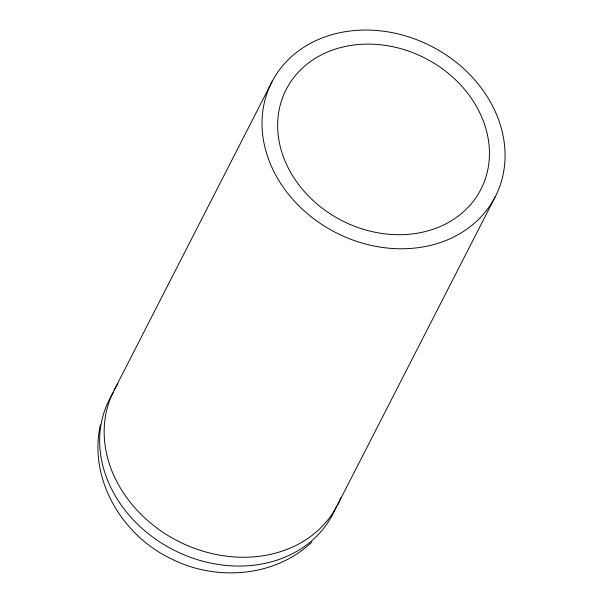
<?xml version="1.0" encoding="UTF-8"?>
<svg xmlns="http://www.w3.org/2000/svg" width="603" height="603" viewBox="0 0 603 603"><rect width="100%" height="100%" fill="white"/><g stroke="black" fill="none" stroke-linecap="round" stroke-linejoin="round"><path stroke-width="0.9" d="M100.369 424.934C88.332 478.903 121.979 535.14 170.491 558.423C215.218 581.518 274.795 577.561 311.97 541.969M114.155 390.201L272.013 81.722M337.213 505.578L495.071 197.098A125.567 104.711 27.1 0 0 369.594 30.105A125.567 104.711 27.1 0 0 285.958 191.023A125.567 104.711 27.1 0 0 495.071 197.098M340.853 497.626A125.567 104.711 27.1 0 1 178.073 541.147A125.567 104.711 27.1 0 1 117.887 383.712M336.482 506.09A125.567 104.711 27.1 0 1 173.649 550.004A125.567 104.711 27.1 0 1 113.492 392.342M298.508 184.39A109.422 91.249 27.1 0 0 480.727 189.681A109.422 91.249 27.1 0 0 371.388 44.155A109.422 91.249 27.1 0 0 298.508 184.39"/></g></svg>
